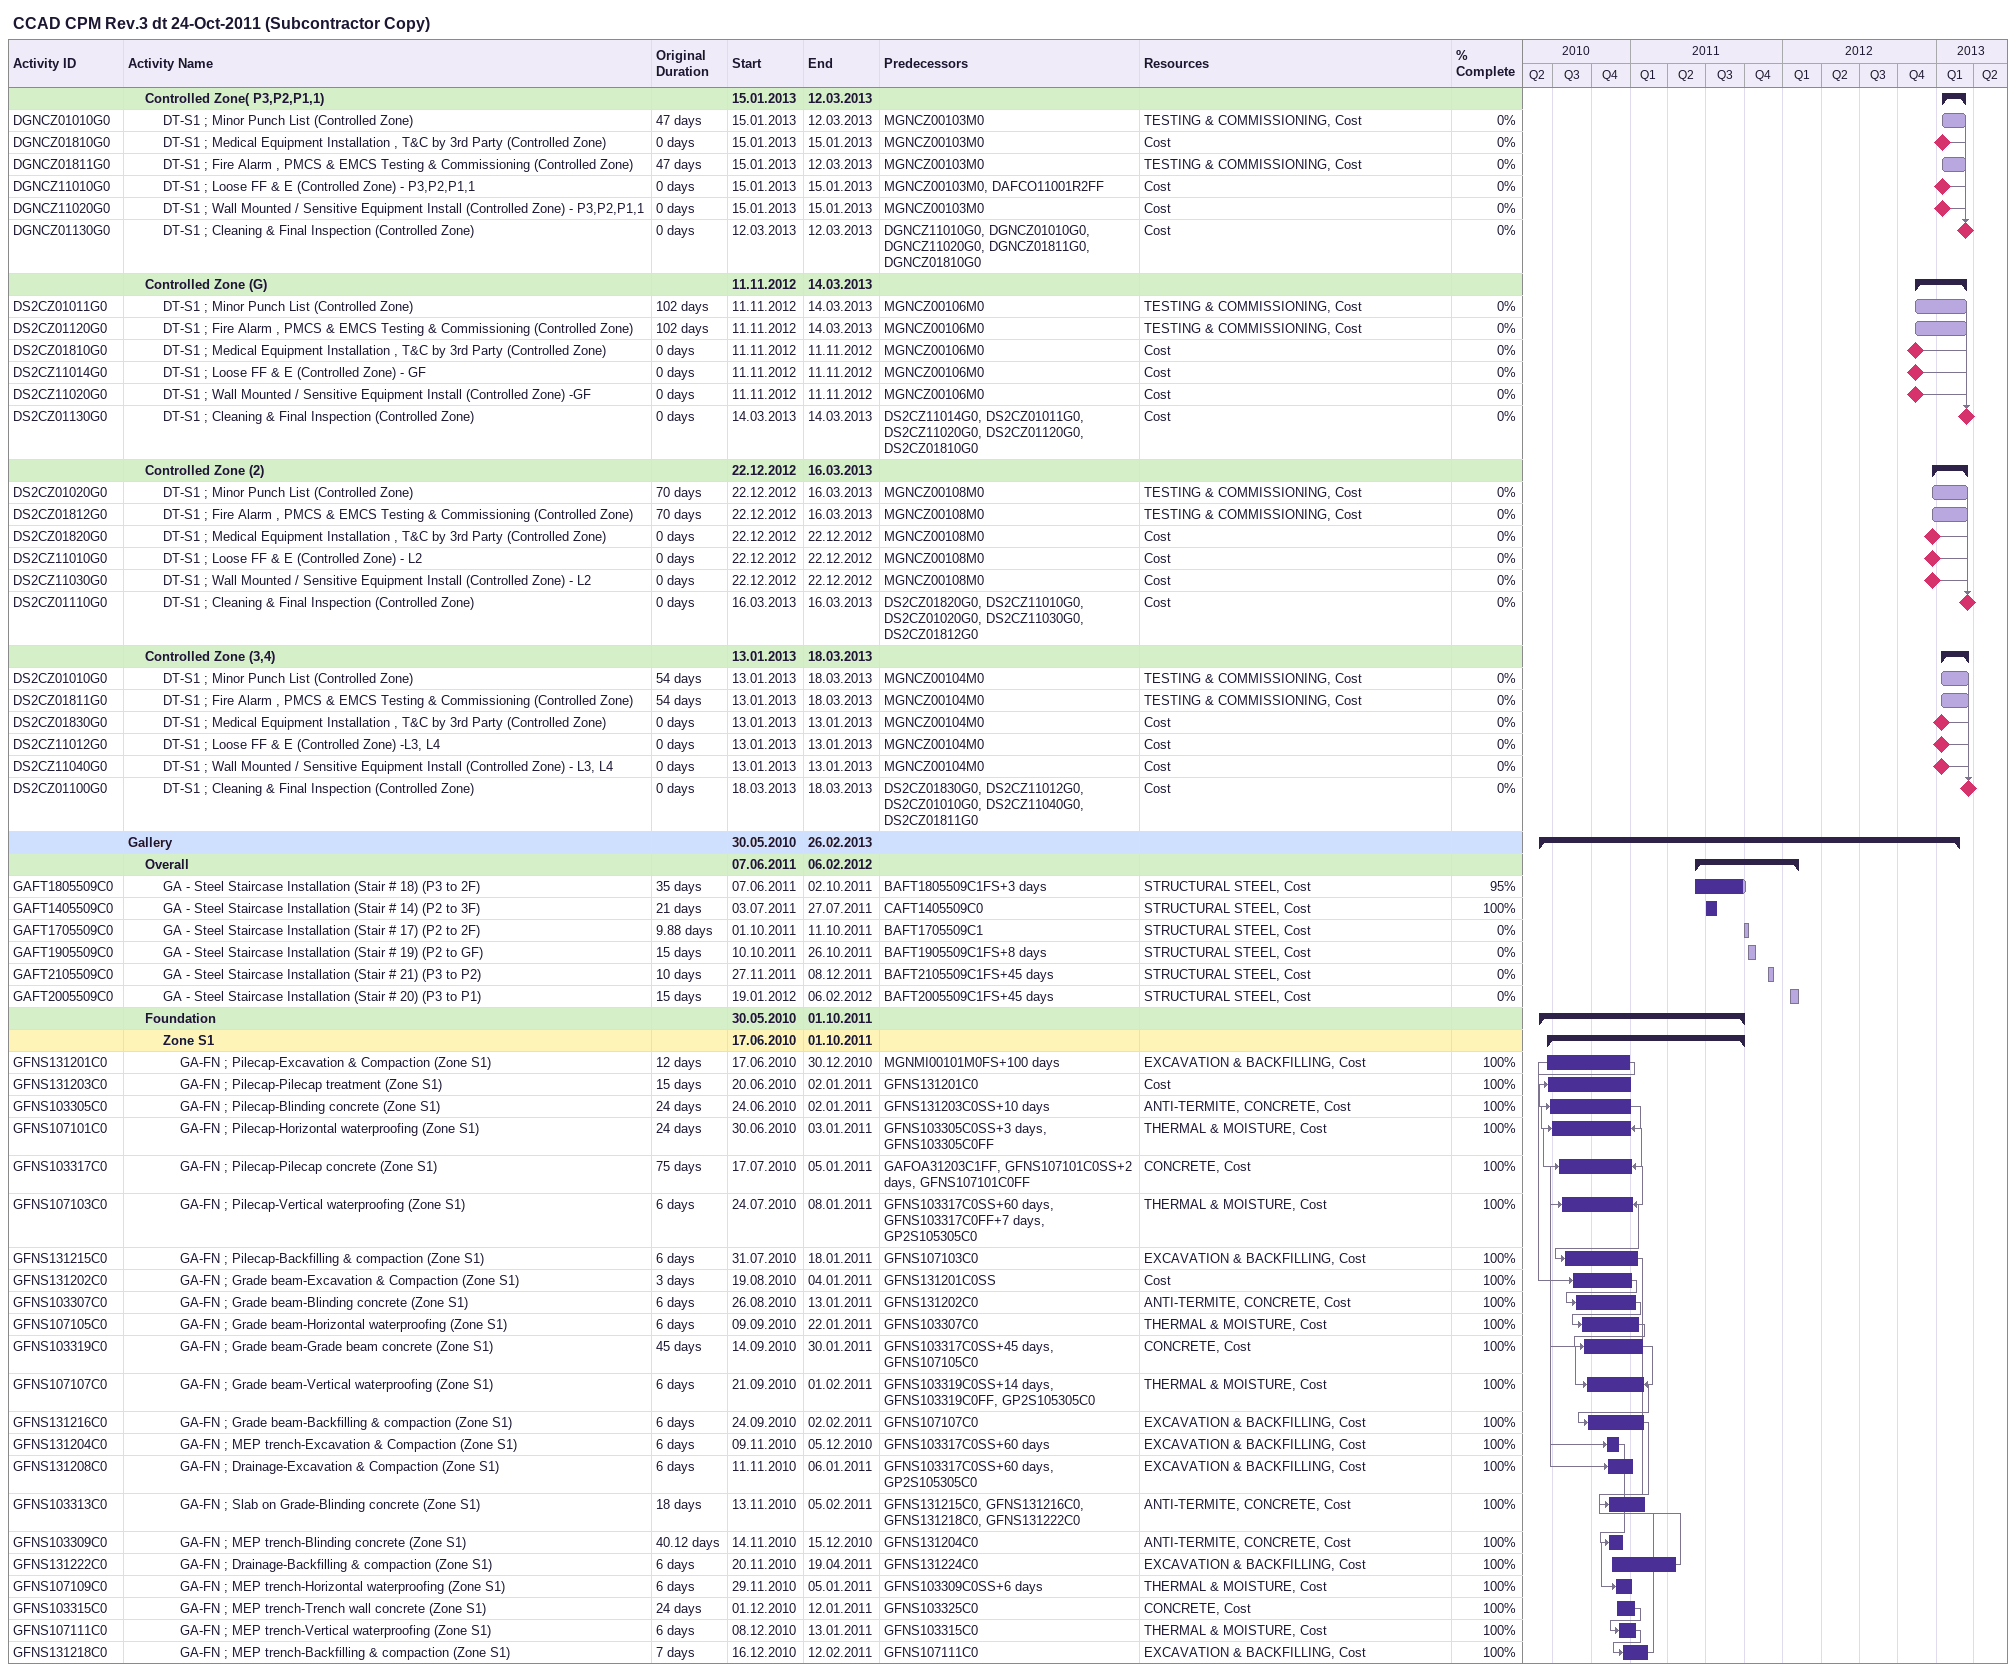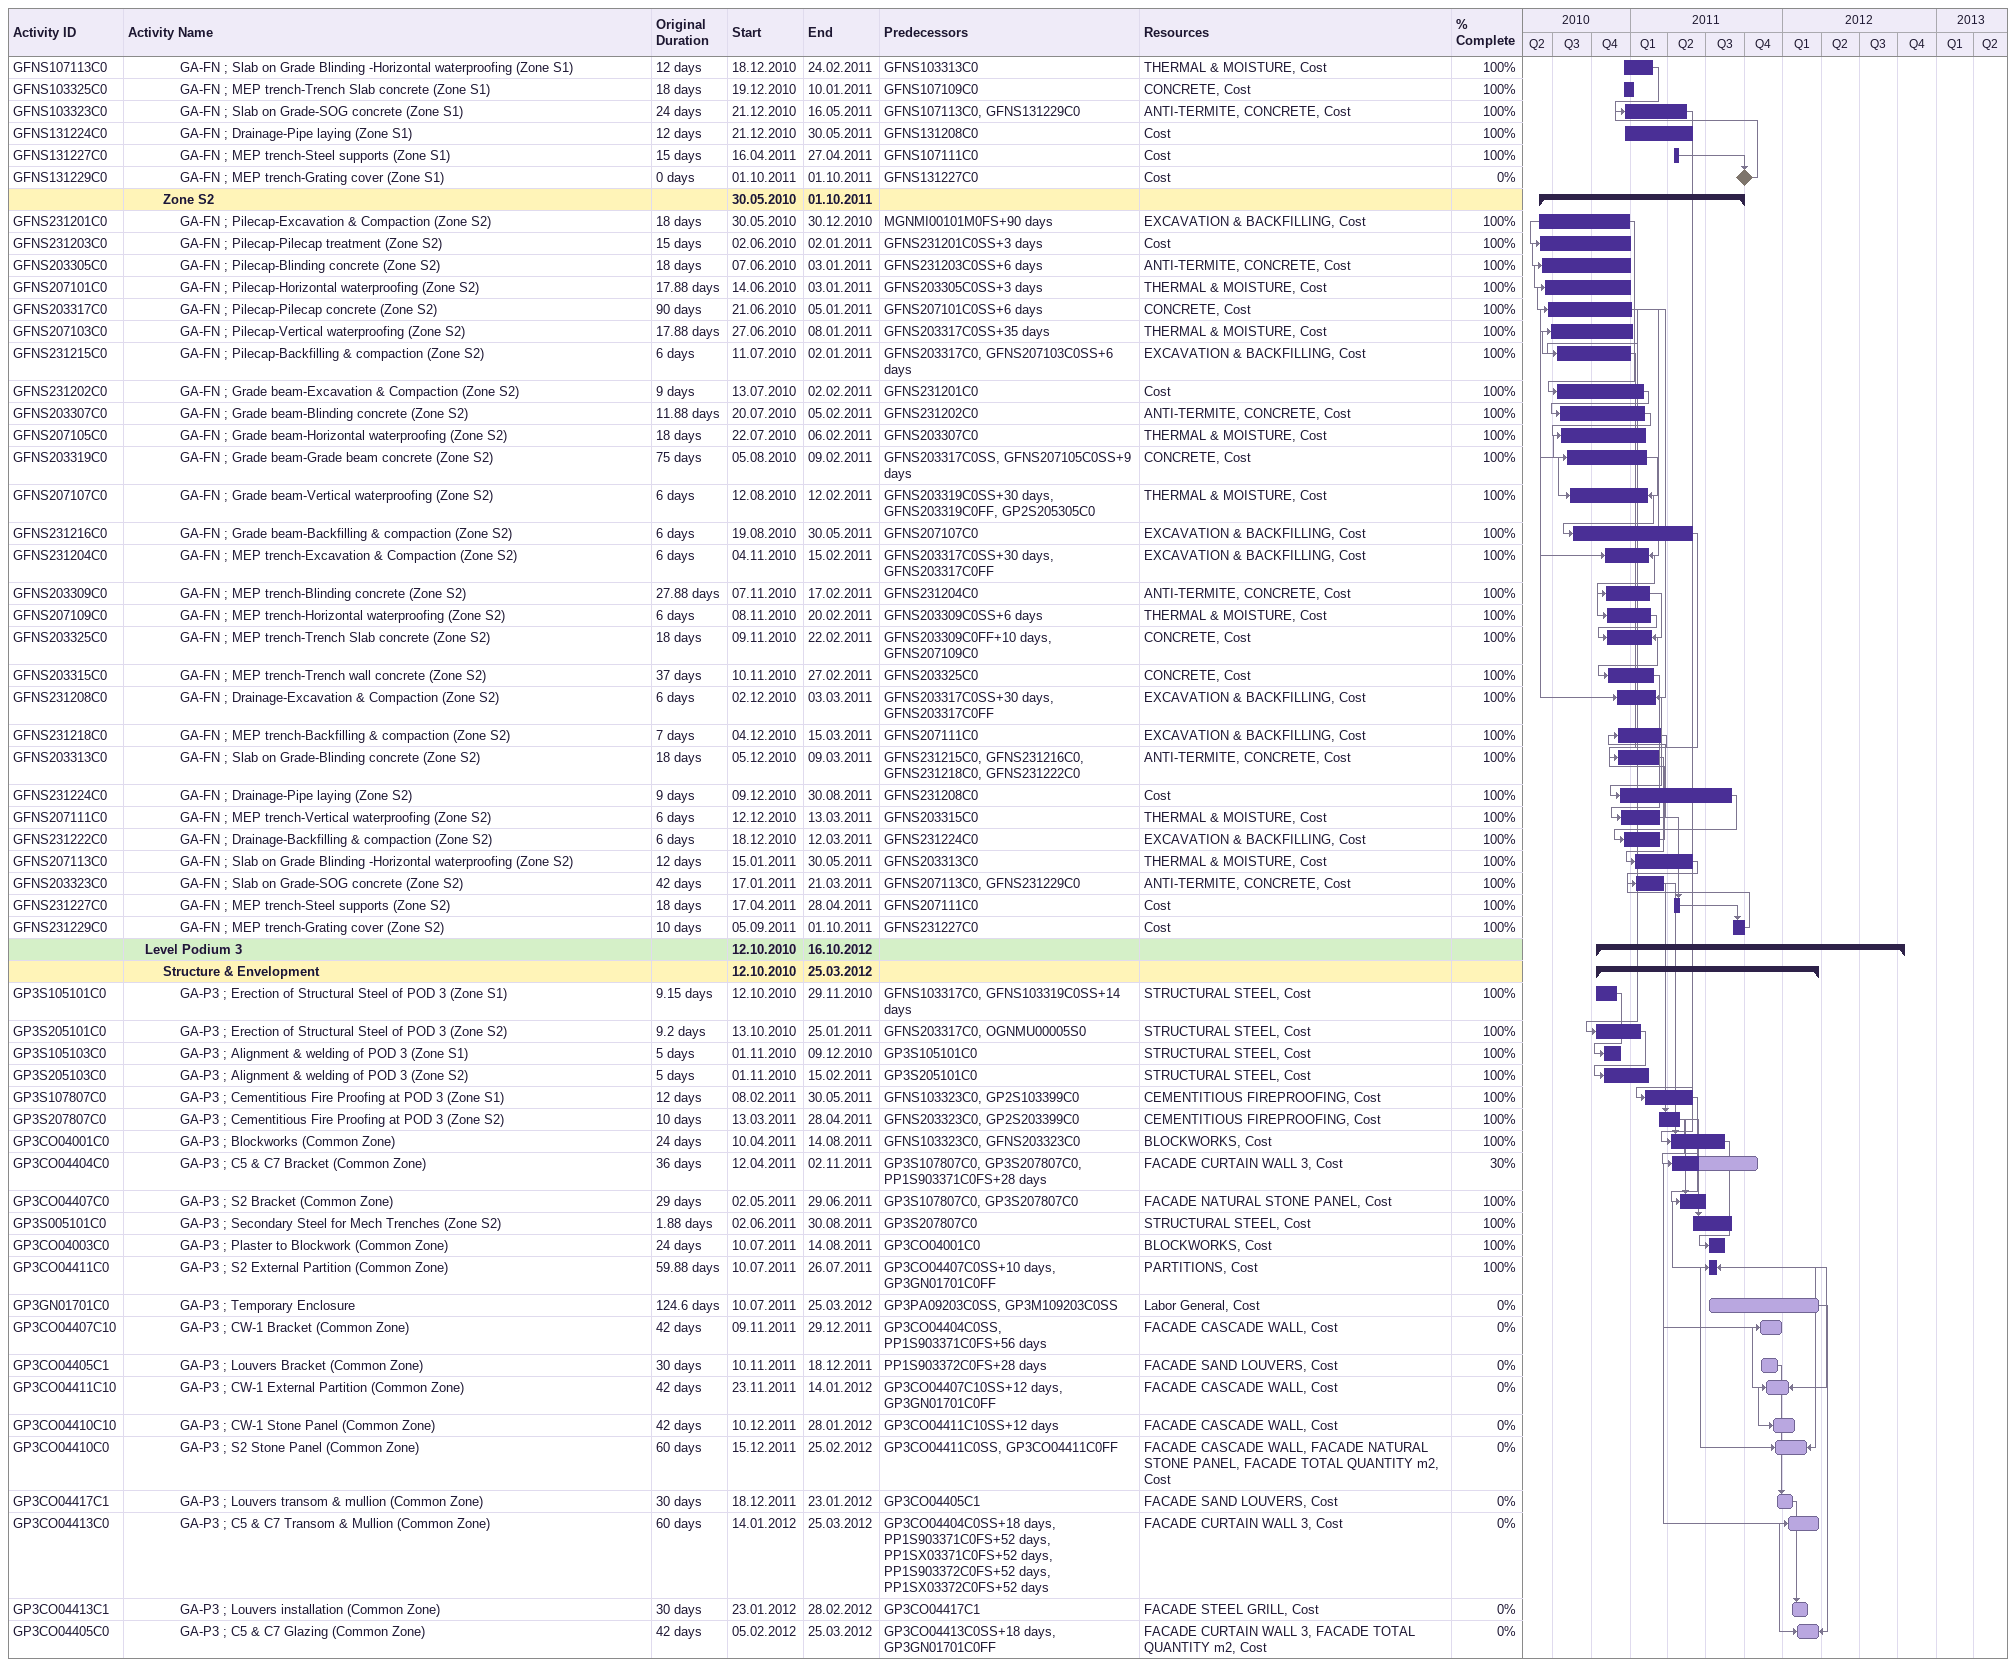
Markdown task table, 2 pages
CCAD CPM Rev.3 dt 24-Oct-2011 (Subcontractor Copy)

| ID | Level | Task | Original duration | Start | Finish | Predecessors | Resources | % complete |
|---|---|---|---|---|---|---|---|---|
|  | 2 | **Controlled Zone( P3,P2,P1,1)** |  | 2013-01-15 | 2013-03-12 |  |  |  |
| DGNCZ01010G0 | 3 | DT-S1 ; Minor Punch List (Controlled Zone) | 47d | 2013-01-15 | 2013-03-12 | MGNCZ00103M0 | TESTING & COMMISSIONING, Cost | 0 |
| DGNCZ01810G0 | 3 | DT-S1 ; Medical Equipment Installation , T&C by 3rd Party (Controlled Zone) | 0d | 2013-01-15 | 2013-01-15 | MGNCZ00103M0 | Cost | 0 |
| DGNCZ01811G0 | 3 | DT-S1 ; Fire Alarm , PMCS & EMCS Testing & Commissioning (Controlled Zone) | 47d | 2013-01-15 | 2013-03-12 | MGNCZ00103M0 | TESTING & COMMISSIONING, Cost | 0 |
| DGNCZ11010G0 | 3 | DT-S1 ; Loose FF & E (Controlled Zone) - P3,P2,P1,1 | 0d | 2013-01-15 | 2013-01-15 | MGNCZ00103M0, DAFCO11001R2FF | Cost | 0 |
| DGNCZ11020G0 | 3 | DT-S1 ; Wall Mounted / Sensitive Equipment Install (Controlled Zone) - P3,P2,P1,1 | 0d | 2013-01-15 | 2013-01-15 | MGNCZ00103M0 | Cost | 0 |
| DGNCZ01130G0 | 3 | DT-S1 ; Cleaning & Final Inspection (Controlled Zone) | 0d | 2013-03-12 | 2013-03-12 | DGNCZ11010G0, DGNCZ01010G0, DGNCZ11020G0, DGNCZ01811G0, DGNCZ01810G0 | Cost | 0 |
|  | 2 | **Controlled Zone (G)** |  | 2012-11-11 | 2013-03-14 |  |  |  |
| DS2CZ01011G0 | 3 | DT-S1 ; Minor Punch List (Controlled Zone) | 102d | 2012-11-11 | 2013-03-14 | MGNCZ00106M0 | TESTING & COMMISSIONING, Cost | 0 |
| DS2CZ01120G0 | 3 | DT-S1 ; Fire Alarm , PMCS & EMCS Testing & Commissioning (Controlled Zone) | 102d | 2012-11-11 | 2013-03-14 | MGNCZ00106M0 | TESTING & COMMISSIONING, Cost | 0 |
| DS2CZ01810G0 | 3 | DT-S1 ; Medical Equipment Installation , T&C by 3rd Party (Controlled Zone) | 0d | 2012-11-11 | 2012-11-11 | MGNCZ00106M0 | Cost | 0 |
| DS2CZ11014G0 | 3 | DT-S1 ; Loose FF & E (Controlled Zone) - GF | 0d | 2012-11-11 | 2012-11-11 | MGNCZ00106M0 | Cost | 0 |
| DS2CZ11020G0 | 3 | DT-S1 ; Wall Mounted / Sensitive Equipment Install (Controlled Zone) -GF | 0d | 2012-11-11 | 2012-11-11 | MGNCZ00106M0 | Cost | 0 |
| DS2CZ01130G0 | 3 | DT-S1 ; Cleaning & Final Inspection (Controlled Zone) | 0d | 2013-03-14 | 2013-03-14 | DS2CZ11014G0, DS2CZ01011G0, DS2CZ11020G0, DS2CZ01120G0, DS2CZ01810G0 | Cost | 0 |
|  | 2 | **Controlled Zone (2)** |  | 2012-12-22 | 2013-03-16 |  |  |  |
| DS2CZ01020G0 | 3 | DT-S1 ; Minor Punch List (Controlled Zone) | 70d | 2012-12-22 | 2013-03-16 | MGNCZ00108M0 | TESTING & COMMISSIONING, Cost | 0 |
| DS2CZ01812G0 | 3 | DT-S1 ; Fire Alarm , PMCS & EMCS Testing & Commissioning (Controlled Zone) | 70d | 2012-12-22 | 2013-03-16 | MGNCZ00108M0 | TESTING & COMMISSIONING, Cost | 0 |
| DS2CZ01820G0 | 3 | DT-S1 ; Medical Equipment Installation , T&C by 3rd Party (Controlled Zone) | 0d | 2012-12-22 | 2012-12-22 | MGNCZ00108M0 | Cost | 0 |
| DS2CZ11010G0 | 3 | DT-S1 ; Loose FF & E (Controlled Zone) - L2 | 0d | 2012-12-22 | 2012-12-22 | MGNCZ00108M0 | Cost | 0 |
| DS2CZ11030G0 | 3 | DT-S1 ; Wall Mounted / Sensitive Equipment Install (Controlled Zone) - L2 | 0d | 2012-12-22 | 2012-12-22 | MGNCZ00108M0 | Cost | 0 |
| DS2CZ01110G0 | 3 | DT-S1 ; Cleaning & Final Inspection (Controlled Zone) | 0d | 2013-03-16 | 2013-03-16 | DS2CZ01820G0, DS2CZ11010G0, DS2CZ01020G0, DS2CZ11030G0, DS2CZ01812G0 | Cost | 0 |
|  | 2 | **Controlled Zone (3,4)** |  | 2013-01-13 | 2013-03-18 |  |  |  |
| DS2CZ01010G0 | 3 | DT-S1 ; Minor Punch List (Controlled Zone) | 54d | 2013-01-13 | 2013-03-18 | MGNCZ00104M0 | TESTING & COMMISSIONING, Cost | 0 |
| DS2CZ01811G0 | 3 | DT-S1 ; Fire Alarm , PMCS & EMCS Testing & Commissioning (Controlled Zone) | 54d | 2013-01-13 | 2013-03-18 | MGNCZ00104M0 | TESTING & COMMISSIONING, Cost | 0 |
| DS2CZ01830G0 | 3 | DT-S1 ; Medical Equipment Installation , T&C by 3rd Party (Controlled Zone) | 0d | 2013-01-13 | 2013-01-13 | MGNCZ00104M0 | Cost | 0 |
| DS2CZ11012G0 | 3 | DT-S1 ; Loose FF & E (Controlled Zone) -L3, L4 | 0d | 2013-01-13 | 2013-01-13 | MGNCZ00104M0 | Cost | 0 |
| DS2CZ11040G0 | 3 | DT-S1 ; Wall Mounted / Sensitive Equipment Install (Controlled Zone) - L3, L4 | 0d | 2013-01-13 | 2013-01-13 | MGNCZ00104M0 | Cost | 0 |
| DS2CZ01100G0 | 3 | DT-S1 ; Cleaning & Final Inspection (Controlled Zone) | 0d | 2013-03-18 | 2013-03-18 | DS2CZ01830G0, DS2CZ11012G0, DS2CZ01010G0, DS2CZ11040G0, DS2CZ01811G0 | Cost | 0 |
|  | 1 | **Gallery** |  | 2010-05-30 | 2013-02-26 |  |  |  |
|  | 2 | **Overall** |  | 2011-06-07 | 2012-02-06 |  |  |  |
| GAFT1805509C0 | 3 | GA - Steel Staircase Installation (Stair # 18) (P3 to 2F) | 35d | 2011-06-07 | 2011-10-02 | BAFT1805509C1FS+3d | STRUCTURAL STEEL, Cost | 95 |
| GAFT1405509C0 | 3 | GA - Steel Staircase Installation (Stair # 14) (P2 to 3F) | 21d | 2011-07-03 | 2011-07-27 | CAFT1405509C0 | STRUCTURAL STEEL, Cost | 100 |
| GAFT1705509C0 | 3 | GA - Steel Staircase Installation (Stair # 17) (P2 to 2F) | 9.88d | 2011-10-01 | 2011-10-11 | BAFT1705509C1 | STRUCTURAL STEEL, Cost | 0 |
| GAFT1905509C0 | 3 | GA - Steel Staircase Installation (Stair # 19) (P2 to GF) | 15d | 2011-10-10 | 2011-10-26 | BAFT1905509C1FS+8d | STRUCTURAL STEEL, Cost | 0 |
| GAFT2105509C0 | 3 | GA - Steel Staircase Installation (Stair # 21) (P3 to P2) | 10d | 2011-11-27 | 2011-12-08 | BAFT2105509C1FS+45d | STRUCTURAL STEEL, Cost | 0 |
| GAFT2005509C0 | 3 | GA - Steel Staircase Installation (Stair # 20) (P3 to P1) | 15d | 2012-01-19 | 2012-02-06 | BAFT2005509C1FS+45d | STRUCTURAL STEEL, Cost | 0 |
|  | 2 | **Foundation** |  | 2010-05-30 | 2011-10-01 |  |  |  |
|  | 3 | **Zone S1** |  | 2010-06-17 | 2011-10-01 |  |  |  |
| GFNS131201C0 | 4 | GA-FN ; Pilecap-Excavation & Compaction (Zone S1) | 12d | 2010-06-17 | 2010-12-30 | MGNMI00101M0FS+100d | EXCAVATION & BACKFILLING, Cost | 100 |
| GFNS131203C0 | 4 | GA-FN ; Pilecap-Pilecap treatment (Zone S1) | 15d | 2010-06-20 | 2011-01-02 | GFNS131201C0 | Cost | 100 |
| GFNS103305C0 | 4 | GA-FN ; Pilecap-Blinding concrete (Zone S1) | 24d | 2010-06-24 | 2011-01-02 | GFNS131203C0SS+10d | ANTI-TERMITE, CONCRETE, Cost | 100 |
| GFNS107101C0 | 4 | GA-FN ; Pilecap-Horizontal waterproofing (Zone S1) | 24d | 2010-06-30 | 2011-01-03 | GFNS103305C0SS+3d, GFNS103305C0FF | THERMAL & MOISTURE, Cost | 100 |
| GFNS103317C0 | 4 | GA-FN ; Pilecap-Pilecap concrete (Zone S1) | 75d | 2010-07-17 | 2011-01-05 | GAFOA31203C1FF, GFNS107101C0SS+2d, GFNS107101C0FF | CONCRETE, Cost | 100 |
| GFNS107103C0 | 4 | GA-FN ; Pilecap-Vertical waterproofing (Zone S1) | 6d | 2010-07-24 | 2011-01-08 | GFNS103317C0SS+60d, GFNS103317C0FF+7d, GP2S105305C0 | THERMAL & MOISTURE, Cost | 100 |
| GFNS131215C0 | 4 | GA-FN ; Pilecap-Backfilling & compaction (Zone S1) | 6d | 2010-07-31 | 2011-01-18 | GFNS107103C0 | EXCAVATION & BACKFILLING, Cost | 100 |
| GFNS131202C0 | 4 | GA-FN ; Grade beam-Excavation & Compaction (Zone S1) | 3d | 2010-08-19 | 2011-01-04 | GFNS131201C0SS | Cost | 100 |
| GFNS103307C0 | 4 | GA-FN ; Grade beam-Blinding concrete (Zone S1) | 6d | 2010-08-26 | 2011-01-13 | GFNS131202C0 | ANTI-TERMITE, CONCRETE, Cost | 100 |
| GFNS107105C0 | 4 | GA-FN ; Grade beam-Horizontal waterproofing (Zone S1) | 6d | 2010-09-09 | 2011-01-22 | GFNS103307C0 | THERMAL & MOISTURE, Cost | 100 |
| GFNS103319C0 | 4 | GA-FN ; Grade beam-Grade beam concrete (Zone S1) | 45d | 2010-09-14 | 2011-01-30 | GFNS103317C0SS+45d, GFNS107105C0 | CONCRETE, Cost | 100 |
| GFNS107107C0 | 4 | GA-FN ; Grade beam-Vertical waterproofing (Zone S1) | 6d | 2010-09-21 | 2011-02-01 | GFNS103319C0SS+14d, GFNS103319C0FF, GP2S105305C0 | THERMAL & MOISTURE, Cost | 100 |
| GFNS131216C0 | 4 | GA-FN ; Grade beam-Backfilling & compaction (Zone S1) | 6d | 2010-09-24 | 2011-02-02 | GFNS107107C0 | EXCAVATION & BACKFILLING, Cost | 100 |
| GFNS131204C0 | 4 | GA-FN ; MEP trench-Excavation & Compaction (Zone S1) | 6d | 2010-11-09 | 2010-12-05 | GFNS103317C0SS+60d | EXCAVATION & BACKFILLING, Cost | 100 |
| GFNS131208C0 | 4 | GA-FN ; Drainage-Excavation & Compaction (Zone S1) | 6d | 2010-11-11 | 2011-01-06 | GFNS103317C0SS+60d, GP2S105305C0 | EXCAVATION & BACKFILLING, Cost | 100 |
| GFNS103313C0 | 4 | GA-FN ; Slab on Grade-Blinding concrete (Zone S1) | 18d | 2010-11-13 | 2011-02-05 | GFNS131215C0, GFNS131216C0, GFNS131218C0, GFNS131222C0 | ANTI-TERMITE, CONCRETE, Cost | 100 |
| GFNS103309C0 | 4 | GA-FN ; MEP trench-Blinding concrete (Zone S1) | 40.12d | 2010-11-14 | 2010-12-15 | GFNS131204C0 | ANTI-TERMITE, CONCRETE, Cost | 100 |
| GFNS131222C0 | 4 | GA-FN ; Drainage-Backfilling & compaction (Zone S1) | 6d | 2010-11-20 | 2011-04-19 | GFNS131224C0 | EXCAVATION & BACKFILLING, Cost | 100 |
| GFNS107109C0 | 4 | GA-FN ; MEP trench-Horizontal waterproofing (Zone S1) | 6d | 2010-11-29 | 2011-01-05 | GFNS103309C0SS+6d | THERMAL & MOISTURE, Cost | 100 |
| GFNS103315C0 | 4 | GA-FN ; MEP trench-Trench wall concrete (Zone S1) | 24d | 2010-12-01 | 2011-01-12 | GFNS103325C0 | CONCRETE, Cost | 100 |
| GFNS107111C0 | 4 | GA-FN ; MEP trench-Vertical waterproofing (Zone S1) | 6d | 2010-12-08 | 2011-01-13 | GFNS103315C0 | THERMAL & MOISTURE, Cost | 100 |
| GFNS131218C0 | 4 | GA-FN ; MEP trench-Backfilling & compaction (Zone S1) | 7d | 2010-12-16 | 2011-02-12 | GFNS107111C0 | EXCAVATION & BACKFILLING, Cost | 100 |
| GFNS107113C0 | 4 | GA-FN ; Slab on Grade Blinding -Horizontal waterproofing (Zone S1) | 12d | 2010-12-18 | 2011-02-24 | GFNS103313C0 | THERMAL & MOISTURE, Cost | 100 |
| GFNS103325C0 | 4 | GA-FN ; MEP trench-Trench Slab concrete (Zone S1) | 18d | 2010-12-19 | 2011-01-10 | GFNS107109C0 | CONCRETE, Cost | 100 |
| GFNS103323C0 | 4 | GA-FN ; Slab on Grade-SOG concrete (Zone S1) | 24d | 2010-12-21 | 2011-05-16 | GFNS107113C0, GFNS131229C0 | ANTI-TERMITE, CONCRETE, Cost | 100 |
| GFNS131224C0 | 4 | GA-FN ; Drainage-Pipe laying (Zone S1) | 12d | 2010-12-21 | 2011-05-30 | GFNS131208C0 | Cost | 100 |
| GFNS131227C0 | 4 | GA-FN ; MEP trench-Steel supports (Zone S1) | 15d | 2011-04-16 | 2011-04-27 | GFNS107111C0 | Cost | 100 |
| GFNS131229C0 | 4 | GA-FN ; MEP trench-Grating cover (Zone S1) | 0d | 2011-10-01 | 2011-10-01 | GFNS131227C0 | Cost | 0 |
|  | 3 | **Zone S2** |  | 2010-05-30 | 2011-10-01 |  |  |  |
| GFNS231201C0 | 4 | GA-FN ; Pilecap-Excavation & Compaction (Zone S2) | 18d | 2010-05-30 | 2010-12-30 | MGNMI00101M0FS+90d | EXCAVATION & BACKFILLING, Cost | 100 |
| GFNS231203C0 | 4 | GA-FN ; Pilecap-Pilecap treatment (Zone S2) | 15d | 2010-06-02 | 2011-01-02 | GFNS231201C0SS+3d | Cost | 100 |
| GFNS203305C0 | 4 | GA-FN ; Pilecap-Blinding concrete (Zone S2) | 18d | 2010-06-07 | 2011-01-03 | GFNS231203C0SS+6d | ANTI-TERMITE, CONCRETE, Cost | 100 |
| GFNS207101C0 | 4 | GA-FN ; Pilecap-Horizontal waterproofing (Zone S2) | 17.88d | 2010-06-14 | 2011-01-03 | GFNS203305C0SS+3d | THERMAL & MOISTURE, Cost | 100 |
| GFNS203317C0 | 4 | GA-FN ; Pilecap-Pilecap concrete (Zone S2) | 90d | 2010-06-21 | 2011-01-05 | GFNS207101C0SS+6d | CONCRETE, Cost | 100 |
| GFNS207103C0 | 4 | GA-FN ; Pilecap-Vertical waterproofing (Zone S2) | 17.88d | 2010-06-27 | 2011-01-08 | GFNS203317C0SS+35d | THERMAL & MOISTURE, Cost | 100 |
| GFNS231215C0 | 4 | GA-FN ; Pilecap-Backfilling & compaction (Zone S2) | 6d | 2010-07-11 | 2011-01-02 | GFNS203317C0, GFNS207103C0SS+6d | EXCAVATION & BACKFILLING, Cost | 100 |
| GFNS231202C0 | 4 | GA-FN ; Grade beam-Excavation & Compaction (Zone S2) | 9d | 2010-07-13 | 2011-02-02 | GFNS231201C0 | Cost | 100 |
| GFNS203307C0 | 4 | GA-FN ; Grade beam-Blinding concrete (Zone S2) | 11.88d | 2010-07-20 | 2011-02-05 | GFNS231202C0 | ANTI-TERMITE, CONCRETE, Cost | 100 |
| GFNS207105C0 | 4 | GA-FN ; Grade beam-Horizontal waterproofing (Zone S2) | 18d | 2010-07-22 | 2011-02-06 | GFNS203307C0 | THERMAL & MOISTURE, Cost | 100 |
| GFNS203319C0 | 4 | GA-FN ; Grade beam-Grade beam concrete (Zone S2) | 75d | 2010-08-05 | 2011-02-09 | GFNS203317C0SS, GFNS207105C0SS+9d | CONCRETE, Cost | 100 |
| GFNS207107C0 | 4 | GA-FN ; Grade beam-Vertical waterproofing (Zone S2) | 6d | 2010-08-12 | 2011-02-12 | GFNS203319C0SS+30d, GFNS203319C0FF, GP2S205305C0 | THERMAL & MOISTURE, Cost | 100 |
| GFNS231216C0 | 4 | GA-FN ; Grade beam-Backfilling & compaction (Zone S2) | 6d | 2010-08-19 | 2011-05-30 | GFNS207107C0 | EXCAVATION & BACKFILLING, Cost | 100 |
| GFNS231204C0 | 4 | GA-FN ; MEP trench-Excavation & Compaction (Zone S2) | 6d | 2010-11-04 | 2011-02-15 | GFNS203317C0SS+30d, GFNS203317C0FF | EXCAVATION & BACKFILLING, Cost | 100 |
| GFNS203309C0 | 4 | GA-FN ; MEP trench-Blinding concrete (Zone S2) | 27.88d | 2010-11-07 | 2011-02-17 | GFNS231204C0 | ANTI-TERMITE, CONCRETE, Cost | 100 |
| GFNS207109C0 | 4 | GA-FN ; MEP trench-Horizontal waterproofing (Zone S2) | 6d | 2010-11-08 | 2011-02-20 | GFNS203309C0SS+6d | THERMAL & MOISTURE, Cost | 100 |
| GFNS203325C0 | 4 | GA-FN ; MEP trench-Trench Slab concrete (Zone S2) | 18d | 2010-11-09 | 2011-02-22 | GFNS203309C0FF+10d, GFNS207109C0 | CONCRETE, Cost | 100 |
| GFNS203315C0 | 4 | GA-FN ; MEP trench-Trench wall concrete (Zone S2) | 37d | 2010-11-10 | 2011-02-27 | GFNS203325C0 | CONCRETE, Cost | 100 |
| GFNS231208C0 | 4 | GA-FN ; Drainage-Excavation & Compaction (Zone S2) | 6d | 2010-12-02 | 2011-03-03 | GFNS203317C0SS+30d, GFNS203317C0FF | EXCAVATION & BACKFILLING, Cost | 100 |
| GFNS231218C0 | 4 | GA-FN ; MEP trench-Backfilling & compaction (Zone S2) | 7d | 2010-12-04 | 2011-03-15 | GFNS207111C0 | EXCAVATION & BACKFILLING, Cost | 100 |
| GFNS203313C0 | 4 | GA-FN ; Slab on Grade-Blinding concrete (Zone S2) | 18d | 2010-12-05 | 2011-03-09 | GFNS231215C0, GFNS231216C0, GFNS231218C0, GFNS231222C0 | ANTI-TERMITE, CONCRETE, Cost | 100 |
| GFNS231224C0 | 4 | GA-FN ; Drainage-Pipe laying (Zone S2) | 9d | 2010-12-09 | 2011-08-30 | GFNS231208C0 | Cost | 100 |
| GFNS207111C0 | 4 | GA-FN ; MEP trench-Vertical waterproofing (Zone S2) | 6d | 2010-12-12 | 2011-03-13 | GFNS203315C0 | THERMAL & MOISTURE, Cost | 100 |
| GFNS231222C0 | 4 | GA-FN ; Drainage-Backfilling & compaction (Zone S2) | 6d | 2010-12-18 | 2011-03-12 | GFNS231224C0 | EXCAVATION & BACKFILLING, Cost | 100 |
| GFNS207113C0 | 4 | GA-FN ; Slab on Grade Blinding -Horizontal waterproofing (Zone S2) | 12d | 2011-01-15 | 2011-05-30 | GFNS203313C0 | THERMAL & MOISTURE, Cost | 100 |
| GFNS203323C0 | 4 | GA-FN ; Slab on Grade-SOG concrete (Zone S2) | 42d | 2011-01-17 | 2011-03-21 | GFNS207113C0, GFNS231229C0 | ANTI-TERMITE, CONCRETE, Cost | 100 |
| GFNS231227C0 | 4 | GA-FN ; MEP trench-Steel supports (Zone S2) | 18d | 2011-04-17 | 2011-04-28 | GFNS207111C0 | Cost | 100 |
| GFNS231229C0 | 4 | GA-FN ; MEP trench-Grating cover (Zone S2) | 10d | 2011-09-05 | 2011-10-01 | GFNS231227C0 | Cost | 100 |
|  | 2 | **Level Podium 3** |  | 2010-10-12 | 2012-10-16 |  |  |  |
|  | 3 | **Structure & Envelopment** |  | 2010-10-12 | 2012-03-25 |  |  |  |
| GP3S105101C0 | 4 | GA-P3 ; Erection of Structural Steel of POD 3 (Zone S1) | 9.15d | 2010-10-12 | 2010-11-29 | GFNS103317C0, GFNS103319C0SS+14d | STRUCTURAL STEEL, Cost | 100 |
| GP3S205101C0 | 4 | GA-P3 ; Erection of Structural Steel of POD 3 (Zone S2) | 9.2d | 2010-10-13 | 2011-01-25 | GFNS203317C0, OGNMU00005S0 | STRUCTURAL STEEL, Cost | 100 |
| GP3S105103C0 | 4 | GA-P3 ; Alignment & welding of POD 3 (Zone S1) | 5d | 2010-11-01 | 2010-12-09 | GP3S105101C0 | STRUCTURAL STEEL, Cost | 100 |
| GP3S205103C0 | 4 | GA-P3 ; Alignment & welding of POD 3 (Zone S2) | 5d | 2010-11-01 | 2011-02-15 | GP3S205101C0 | STRUCTURAL STEEL, Cost | 100 |
| GP3S107807C0 | 4 | GA-P3 ; Cementitious Fire Proofing at POD 3 (Zone S1) | 12d | 2011-02-08 | 2011-05-30 | GFNS103323C0, GP2S103399C0 | CEMENTITIOUS FIREPROOFING, Cost | 100 |
| GP3S207807C0 | 4 | GA-P3 ; Cementitious Fire Proofing at POD 3 (Zone S2) | 10d | 2011-03-13 | 2011-04-28 | GFNS203323C0, GP2S203399C0 | CEMENTITIOUS FIREPROOFING, Cost | 100 |
| GP3CO04001C0 | 4 | GA-P3 ; Blockworks (Common Zone) | 24d | 2011-04-10 | 2011-08-14 | GFNS103323C0, GFNS203323C0 | BLOCKWORKS, Cost | 100 |
| GP3CO04404C0 | 4 | GA-P3 ; C5 & C7 Bracket (Common Zone) | 36d | 2011-04-12 | 2011-11-02 | GP3S107807C0, GP3S207807C0, PP1S903371C0FS+28d | FACADE CURTAIN WALL 3, Cost | 30 |
| GP3CO04407C0 | 4 | GA-P3 ; S2 Bracket (Common Zone) | 29d | 2011-05-02 | 2011-06-29 | GP3S107807C0, GP3S207807C0 | FACADE NATURAL STONE PANEL, Cost | 100 |
| GP3S005101C0 | 4 | GA-P3 ; Secondary Steel for Mech Trenches (Zone S2) | 1.88d | 2011-06-02 | 2011-08-30 | GP3S207807C0 | STRUCTURAL STEEL, Cost | 100 |
| GP3CO04003C0 | 4 | GA-P3 ; Plaster to Blockwork (Common Zone) | 24d | 2011-07-10 | 2011-08-14 | GP3CO04001C0 | BLOCKWORKS, Cost | 100 |
| GP3CO04411C0 | 4 | GA-P3 ; S2 External Partition (Common Zone) | 59.88d | 2011-07-10 | 2011-07-26 | GP3CO04407C0SS+10d, GP3GN01701C0FF | PARTITIONS, Cost | 100 |
| GP3GN01701C0 | 4 | GA-P3 ; Temporary Enclosure | 124.6d | 2011-07-10 | 2012-03-25 | GP3PA09203C0SS, GP3M109203C0SS | Labor General, Cost | 0 |
| GP3CO04407C10 | 4 | GA-P3 ; CW-1 Bracket (Common Zone) | 42d | 2011-11-09 | 2011-12-29 | GP3CO04404C0SS, PP1S903371C0FS+56d | FACADE CASCADE WALL, Cost | 0 |
| GP3CO04405C1 | 4 | GA-P3 ; Louvers Bracket (Common Zone) | 30d | 2011-11-10 | 2011-12-18 | PP1S903372C0FS+28d | FACADE SAND LOUVERS, Cost | 0 |
| GP3CO04411C10 | 4 | GA-P3 ; CW-1 External Partition (Common Zone) | 42d | 2011-11-23 | 2012-01-14 | GP3CO04407C10SS+12d, GP3GN01701C0FF | FACADE CASCADE WALL, Cost | 0 |
| GP3CO04410C10 | 4 | GA-P3 ; CW-1 Stone Panel (Common Zone) | 42d | 2011-12-10 | 2012-01-28 | GP3CO04411C10SS+12d | FACADE CASCADE WALL, Cost | 0 |
| GP3CO04410C0 | 4 | GA-P3 ; S2 Stone Panel (Common Zone) | 60d | 2011-12-15 | 2012-02-25 | GP3CO04411C0SS, GP3CO04411C0FF | FACADE CASCADE WALL, FACADE NATURAL STONE PANEL, FACADE TOTAL QUANTITY m2, Cost | 0 |
| GP3CO04417C1 | 4 | GA-P3 ; Louvers transom & mullion (Common Zone) | 30d | 2011-12-18 | 2012-01-23 | GP3CO04405C1 | FACADE SAND LOUVERS, Cost | 0 |
| GP3CO04413C0 | 4 | GA-P3 ; C5 & C7 Transom & Mullion (Common Zone) | 60d | 2012-01-14 | 2012-03-25 | GP3CO04404C0SS+18d, PP1S903371C0FS+52d, PP1SX03371C0FS+52d, PP1S903372C0FS+52d, PP1SX03372C0FS+52d | FACADE CURTAIN WALL 3, Cost | 0 |
| GP3CO04413C1 | 4 | GA-P3 ; Louvers installation (Common Zone) | 30d | 2012-01-23 | 2012-02-28 | GP3CO04417C1 | FACADE STEEL GRILL, Cost | 0 |
| GP3CO04405C0 | 4 | GA-P3 ; C5 & C7 Glazing (Common Zone) | 42d | 2012-02-05 | 2012-03-25 | GP3CO04413C0SS+18d, GP3GN01701C0FF | FACADE CURTAIN WALL 3, FACADE TOTAL QUANTITY m2, Cost | 0 |
